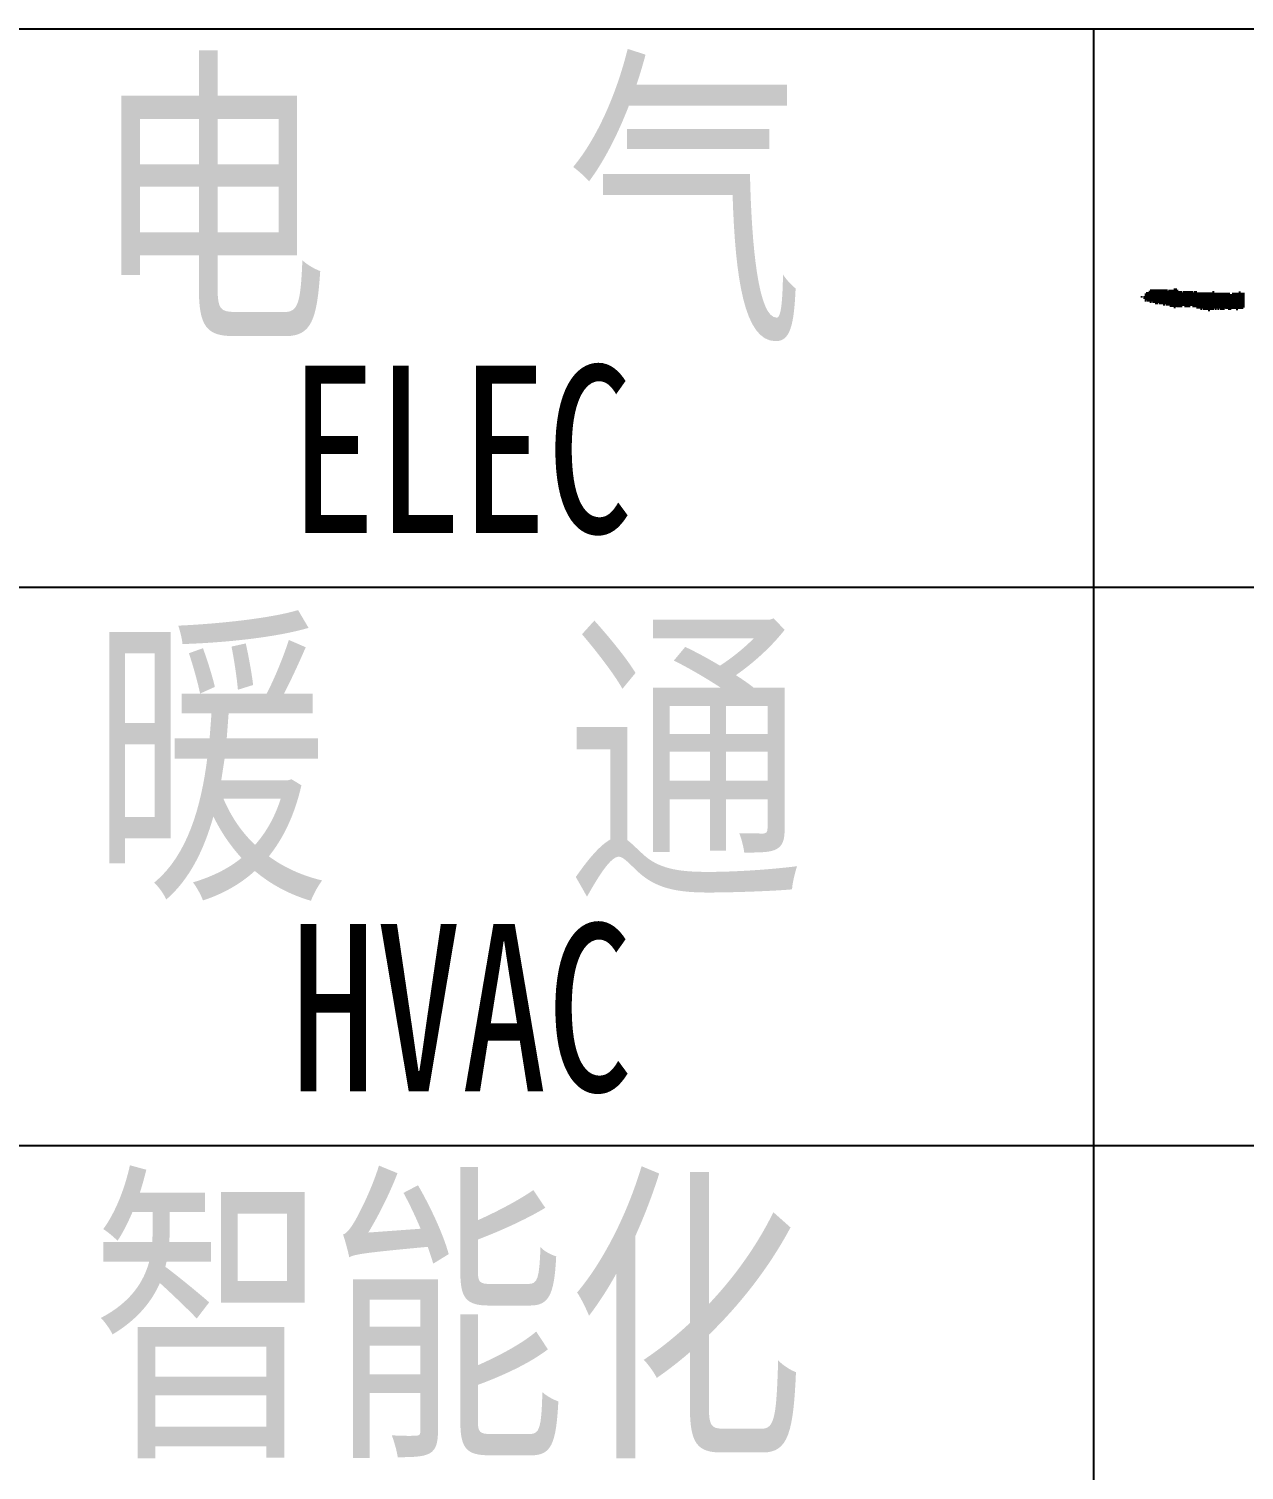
# Model space of a CAD drawing. Extents: x 1738711 to 2346805, y 1189731 to 2516152.
# Drawn here: x 2148136 to 2148789, y 1368842 to 1369616 of the extents above; entities that cross this region are included whole.
import ezdxf
from ezdxf.enums import TextEntityAlignment as Align

# ---------------------------------------------------------------- set-up
doc = ezdxf.new("R2010")
doc.units = 0
doc.header["$LTSCALE"] = 1000
doc.header["$MEASUREMENT"] = 0
doc.layers.add('TK', color=4, linetype='Continuous')
doc.layers.add('签名', color=2, linetype='Continuous')
doc.styles.add('宋体', font='SIMSUN.TTF', dxfattribs={"width": 0.75})

# ---------------------------------------------------------------- blocks, each defined once
blk = doc.blocks.new('hjashrtahreahe')
at = {"layer": 'TK', "color": 7}
for p, q in [((76600, 2800), (83100, 2800)), ((81250.3, 2800), (81250.3, 1000)), ((76600, 2200), (83100, 2200)), ((76600, 1600), (83100, 1600))]:
    blk.add_line(p, q, dxfattribs=at)
at = {"layer": 'TK', "color": 7, "style": '宋体', "width": 0.75}
for s, height, p in [('电  气', 250, (80173, 2491.3)), ('ELEC', 180, (80387.1, 2258.2)), ('暖  通', 250, (80173, 1891.3)), ('HVAC', 180, (80387.1, 1658.2)), ('智能化', 250, (80173, 1291.3))]:
    blk.add_text(s, height=height, dxfattribs=at).set_placement(p)
at = {"layer": 'TK', "style": '宋体', "width": 0.75}
for tag, height, p in [('项目负责人', 350, (6002.9, 57088.7)), ('专业负责人', 350, (6002.9, 56223.7)), ('设计人', 350, (6002.9, 55419.4)), ('版号1', 250, (77303.9, 22193.4)), ('时间1', 250, (82405.3, 22193.4)), ('版号2', 250, (77303.9, 21593.4)), ('时间2', 250, (82405.3, 21593.4)), ('版号3', 250, (77303.9, 20993.4)), ('时间3', 250, (82405.3, 20993.4)), ('建筑会签', 0.0001, (78977.9, 2403.2)), ('电气会签', 0.0001, (82127.9, 2403.2)), ('结构会签', 0.0001, (78977.9, 1803.2)), ('暖通会签', 0.0001, (82127.9, 1803.2)), ('给排水会签', 0.0001, (78977.9, 1249.5)), ('智能化会签', 0.0001, (82127.9, 1249.5))]:
    blk.add_attdef(tag, text='', height=height, dxfattribs=at).set_placement(p, align=Align.CENTER)
for tag, p in [('合作设计单位', (80815.9, 48985.9)), ('版号说明1', (79853.9, 22318.2)), ('版号说明2', (79853.9, 21718.2)), ('版号说明3', (79853.9, 21118.2)), ('浙江绿储科技有限公司', (80545.2, 16035.9)), ('百兆瓦级集中式熔盐储能关键', (80545.2, 14953.2)), ('设备研发及制造基地项目', (80545.2, 14603.3)), ('1#研发楼', (80545.2, 13635.9)), ('图名', (80545.2, 12435.9)), ('工程编号', (78977.9, 11460.9)), ('子项编号', (82127.9, 11460.9)), ('建筑', (78977.9, 10710.9)), ('图号', (82127.9, 10710.9)), ('施工图', (78977.9, 9960.9)), ('2023.03', (82127.9, 9960.9)), ('审定', (79352.9, 8460.9)), ('审核', (79352.9, 7710.9)), ('工程负责', (79352.9, 6960.9)), ('专业负责', (79352.9, 6210.9)), ('设计', (79352.9, 5460.9)), ('制图', (79352.9, 4710.9)), ('校对', (79352.9, 3960.9))]:
    blk.add_attdef(tag, text='', height=250, dxfattribs=at).set_placement(p, align=Align.MIDDLE_CENTER)
blk = doc.blocks.new('A$C579C72A4')
for p, q in [((0, 475.3), (0, 473.1)), ((4.3, 475.2), (4.3, 471)), ((6.5, 479.5), (6.4, 466.7)), ((8.6, 481.6), (8.5, 468.8)), ((10.8, 481.6), (10.6, 466.6)), ((12.9, 483.7), (12.8, 466.6)), ((15.1, 485.9), (14.9, 464.5)), ((17.2, 485.8), (17.1, 466.6)), ((19.3, 485.8), (19.2, 464.4)), ((21.5, 485.8), (21.3, 464.4)), ((23.6, 485.8), (23.4, 462.3)), ((25.8, 485.8), (25.6, 462.3)), ((27.9, 485.8), (27.7, 464.4)), ((30, 485.7), (29.9, 462.2)), ((32.2, 485.7), (32, 462.2)), ((34.3, 485.7), (34.1, 462.2)), ((36.4, 485.7), (36.3, 460)), ((38.6, 485.7), (38.4, 462.2)), ((40.7, 485.7), (40.5, 460)), ((42.8, 483.5), (42.7, 460)), ((45, 485.6), (44.8, 460)), ((47.1, 485.6), (46.9, 457.8)), ((49.3, 485.6), (49.1, 457.8)), ((51.4, 485.6), (51.2, 457.8)), ((53.6, 487.7), (53.3, 455.6)), ((55.7, 487.7), (55.5, 457.8)), ((57.8, 485.5), (57.6, 457.7)), ((60, 483.4), (59.8, 457.7)), ((62.1, 483.4), (61.9, 457.7)), ((64.2, 483.4), (64, 457.7)), ((66.4, 481.2), (66.2, 459.8)), ((68.5, 483.3), (68.3, 459.8)), ((70.6, 483.3), (70.5, 457.7)), ((72.8, 483.3), (72.6, 457.6)), ((74.9, 483.3), (74.7, 457.6)), ((77.1, 483.3), (76.9, 457.6)), ((79.2, 483.3), (79, 459.7)), ((81.3, 483.2), (81.2, 459.7)), ((83.5, 481.1), (83.3, 457.6)), ((85.6, 483.2), (85.4, 457.5)), ((87.7, 483.2), (87.6, 457.5)), ((89.9, 481), (89.7, 455.4)), ((92, 481), (91.8, 455.4)), ((94.1, 481), (94, 455.3)), ((96.3, 481), (96.1, 453.2)), ((98.4, 481), (98.2, 455.3)), ((100.6, 481), (100.4, 453.2)), ((102.7, 480.9), (102.5, 453.1)), ((104.8, 480.9), (104.6, 453.1)), ((107, 480.9), (106.8, 453.1)), ((109.1, 480.9), (108.9, 451)), ((111.3, 480.9), (111.1, 453.1)), ((113.4, 480.9), (113.2, 453.1)), ((115.5, 483), (115.3, 453.1)), ((117.7, 480.8), (117.5, 455.2)), ((119.8, 480.8), (119.6, 453)), ((121.9, 480.8), (121.8, 455.1)), ((124.1, 480.8), (123.9, 453)), ((126.2, 480.8), (126, 455.1)), ((128.4, 480.8), (128.2, 453)), ((130.5, 480.7), (130.3, 452.9)), ((132.6, 480.7), (132.4, 452.9)), ((134.8, 480.7), (134.6, 455.1)), ((136.9, 480.7), (136.7, 455)), ((139.1, 480.7), (138.9, 455)), ((141.2, 480.7), (141, 452.9)), ((143.3, 478.5), (143.1, 452.9)), ((145.5, 478.5), (145.3, 455)), ((147.6, 480.6), (147.4, 455)), ((149.7, 480.6), (149.6, 454.9)), ((151.9, 480.6), (151.7, 454.9)), ((154, 480.6), (153.8, 452.8)), ((156.2, 480.6), (156, 454.9)), ((158.3, 482.7), (158.1, 454.9)), ((160.4, 480.5), (160.3, 454.9)), ((162.6, 480.5), (162.4, 454.9)), ((164.7, 480.5), (164.5, 457))]:
    blk.add_line(p, q)
blk = doc.blocks.new('harehraehr')
at = {"layer": '签名'}
blk.add_blockref('A$C579C72A4', (2019870, 1952403), dxfattribs=at)

msp = doc.modelspace()

# ---------------------------------------------------------------- block references
for name, p, xscale, yscale, zscale in [('hjashrtahreahe', (2108083.1, 1368215.97), 0.5, 0.5, 0.5), ('harehraehr', (1475450.78, 718519.45), 0.33333, 0.33333, 0.33333)]:
    msp.add_blockref(name, p, dxfattribs=dict(xscale=xscale, yscale=yscale, zscale=zscale))

doc.saveas('drawing.dxf')
